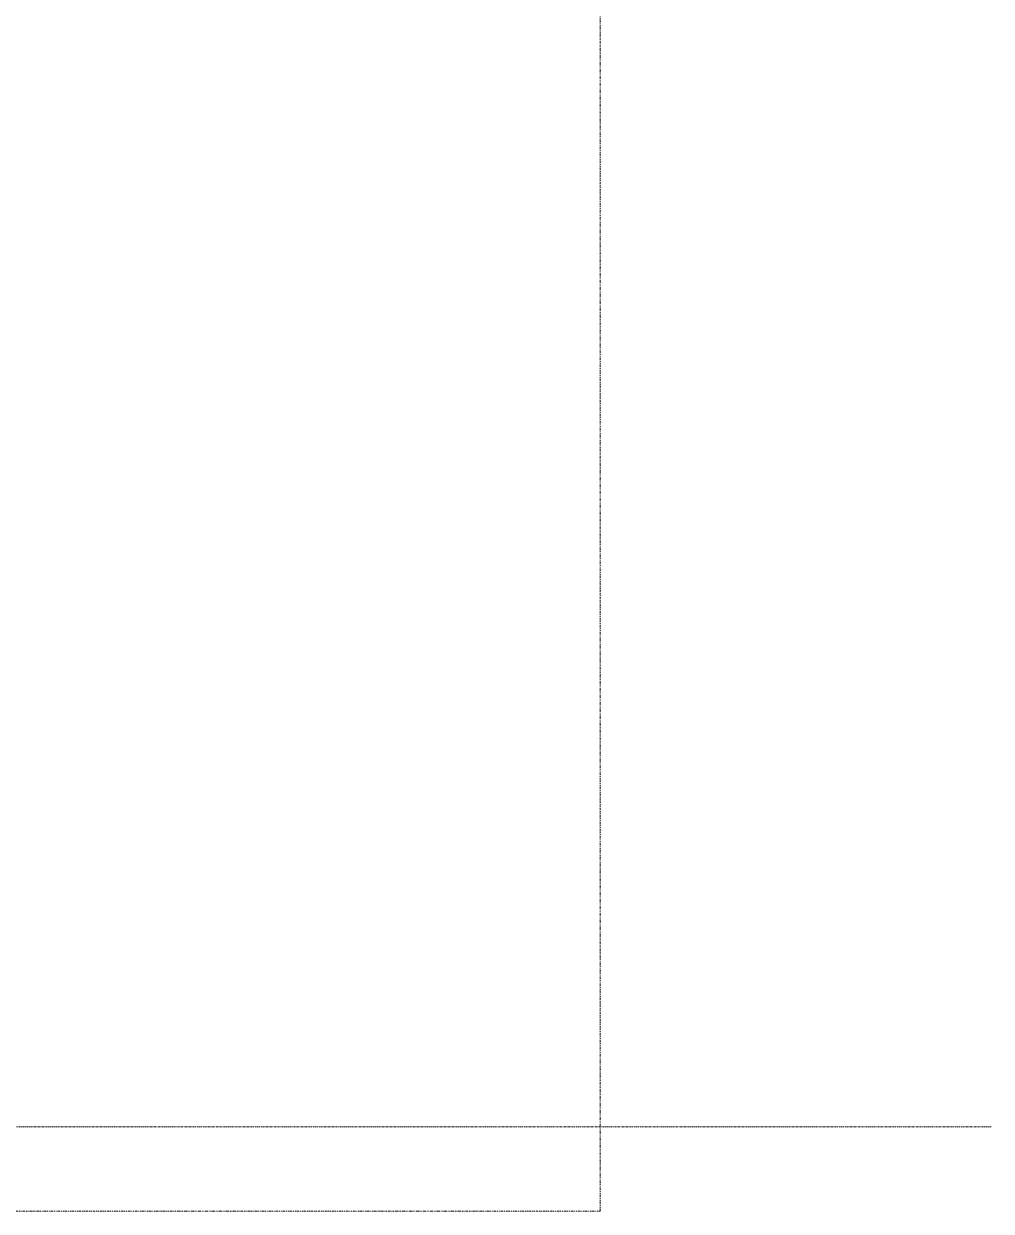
# Model space of a CAD drawing. Header units: inches. Extents: x -956 to 1409, y -1111 to 895.
# Drawn here: x 307.3 to 444.9, y -1054.1 to -885.3 of the extents above; entities that cross this region are included whole.
import ezdxf

# ---------------------------------------------------------------- set-up
doc = ezdxf.new("R2010")
doc.units = ezdxf.units.IN
doc.header["$MEASUREMENT"] = 0
for name, pattern in [('Double Dash 3_8_', [1, 0.375, -0.125, 0.125, -0.125, 0.125, -0.125]), ('Double Dash 3_8__2_', [1, 0.375, -0.125, 0.125, -0.125, 0.125, -0.125]), ('Grid Line 1_4_', [0.4375, 0.25, -0.0625, 0.0625, -0.0625])]:
    doc.linetypes.add(name, pattern=pattern)
doc.layers.add('C-PROP-LINE', color=91, linetype='Double Dash 3_8_', lineweight=20)
doc.layers.add('S-GRID', color=1, linetype='Continuous', lineweight=9)

# ---------------------------------------------------------------- blocks, each defined once
blk = doc.blocks.new('Family - ___-851313-8TH FLOOR TELECOM UNDERFLOOR ROUTING PLAN')
at = {"layer": 'C-PROP-LINE', "color": 133, "linetype": 'Double Dash 3_8__2_'}
for p, q in [((389.27, -1054.12), (389.27, -554.08)), ((-889.89, -1054.12), (389.27, -1054.12))]:
    blk.add_line(p, q, dxfattribs=at)
blk = doc.blocks.new('18433_1 - AEO NY - CENTRAL_rvt-1-8TH FLOOR TELECOM UNDERFLOOR ROUTING PLAN')
at = {"layer": 'S-GRID', "linetype": 'Grid Line 1_4_'}
blk.add_line((444.9, -1042.12), (-904.42, -1042.12), dxfattribs=at)
at = {"color": 133, "linetype": 'Double Dash 3_8__2_', "lineweight": 20}
blk.add_blockref('Family - ___-851313-8TH FLOOR TELECOM UNDERFLOOR ROUTING PLAN', (0, 0), dxfattribs=at)

msp = doc.modelspace()

# ---------------------------------------------------------------- block references
at = {"lineweight": 5}
msp.add_blockref('18433_1 - AEO NY - CENTRAL_rvt-1-8TH FLOOR TELECOM UNDERFLOOR ROUTING PLAN', (0, 0), dxfattribs=at)

doc.saveas('drawing.dxf')
